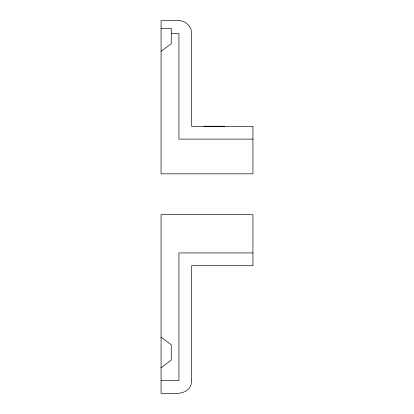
<?xml version="1.0" encoding="UTF-8"?>
<svg xmlns="http://www.w3.org/2000/svg" width="414" height="414" viewBox="0 0 414 414"><rect width="100%" height="100%" fill="white"/><g stroke="black" fill="none" stroke-linecap="round" stroke-linejoin="round"><path stroke-width="0.62" d="M161.062 51.326L171.272 43.667L171.272 28.354L161.062 28.354M161.062 367.777L171.272 360.123L171.272 344.81L161.062 337.156M171.272 33.462L178.926 33.462L178.926 139.114L252.938 139.114M203.879 126.254L224.642 126.254M252.938 252.938L178.926 252.938L178.926 380.538L161.062 380.538M191.687 380.538C191.051 396.767 171.965 393.445 161.062 393.3L161.062 214.654L252.938 214.654L252.938 265.695L191.687 265.695L191.687 380.538M178.926 20.7L161.062 20.7L161.062 173.823L252.938 173.823L252.938 126.353L191.687 126.353L191.687 33.462C191.729 26.631 185.757 20.659 178.926 20.7"/></g></svg>
